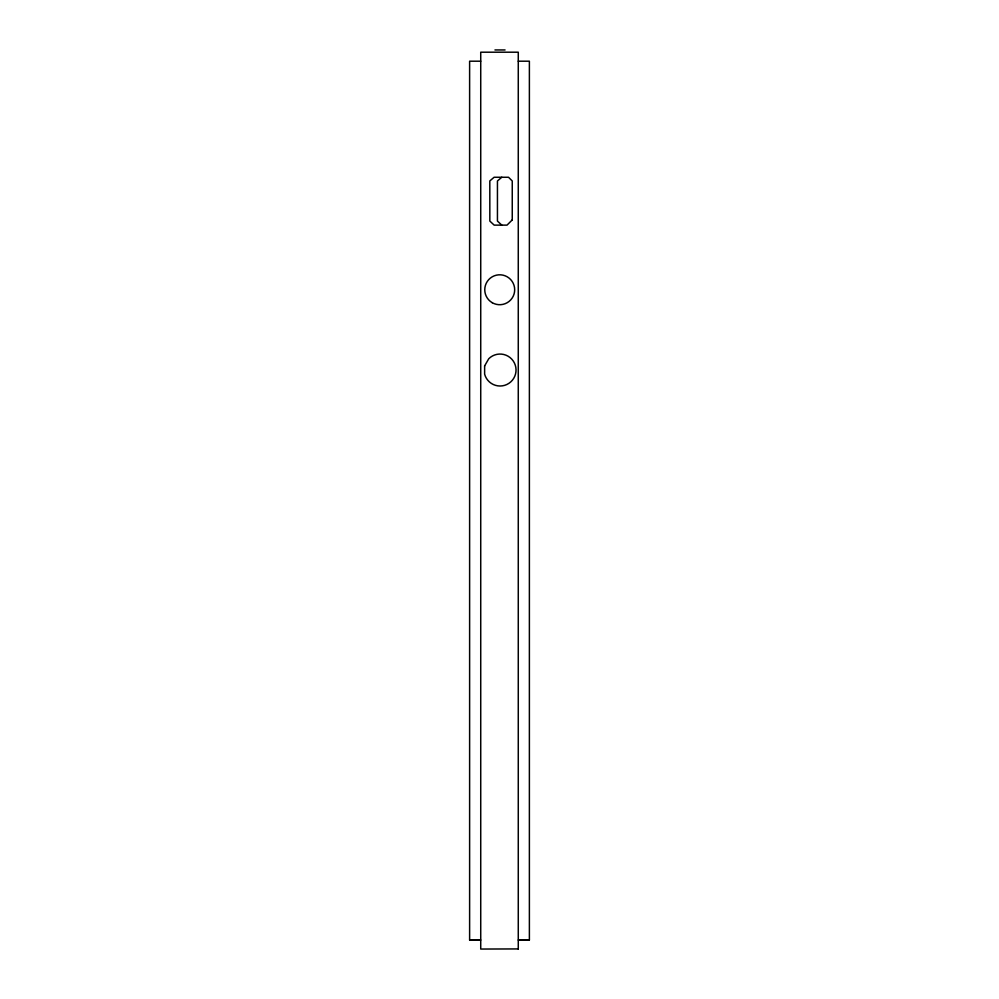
<?xml version="1.0" encoding="UTF-8"?>
<svg xmlns="http://www.w3.org/2000/svg" width="999" height="999" viewBox="0 0 999 999"><rect width="100%" height="100%" fill="white"/><g stroke="black" fill="none" stroke-linecap="round" stroke-linejoin="round"><path stroke-width="1.5" d="M501.785 177.26L497.44 180.981L497.44 221.079L501.785 225.125M494.955 49.95L505.057 49.95M480.731 61.201L469.617 61.201L469.617 940.034L480.731 940.034L469.617 939.922M518.269 61.201L529.383 61.201L529.383 940.034L518.269 940.034L529.383 939.922M518.269 948.925L480.731 949.05L480.731 52.198L518.269 52.198L518.269 949.05M484.627 365.896L484.627 374.163A15.984 15.984 0 0 0 506.818 384.515A15.984 15.984 0 0 0 513.149 360.864A15.984 15.984 0 0 0 488.761 358.728L484.627 365.896M512.25 219.892L507.017 225.125L494.168 225.125L489.835 221.079L489.81 180.944L494.105 177.26L508.528 177.26L512.25 180.981L512.25 219.892M492.245 302.709A14.96 14.96 0 0 0 514.685 289.747A14.96 14.96 0 0 0 492.245 276.798A14.96 14.96 0 0 0 492.245 302.709"/></g></svg>
